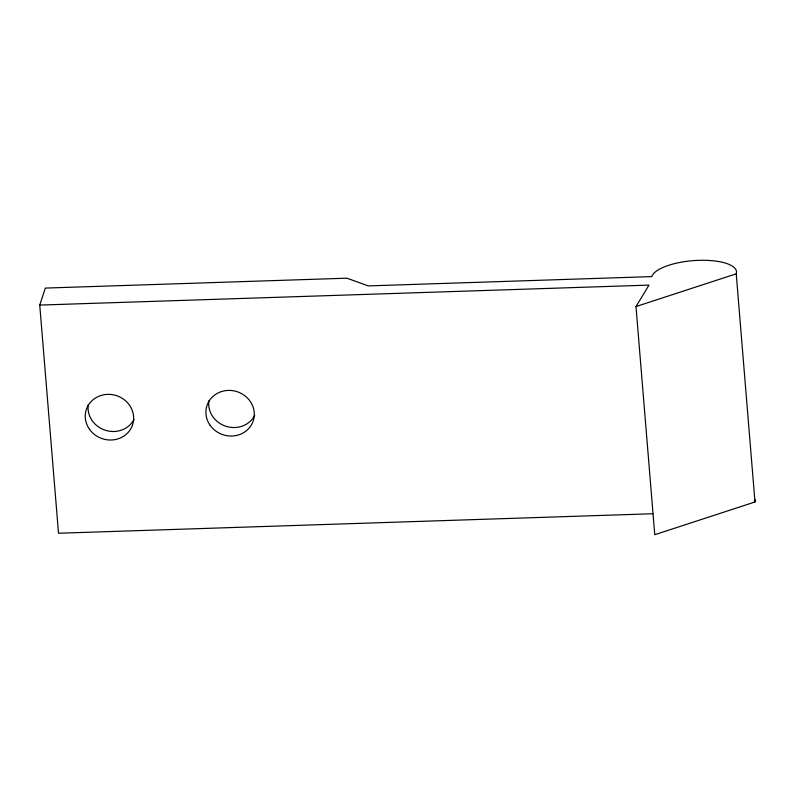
<?xml version="1.0" encoding="UTF-8"?>
<svg xmlns="http://www.w3.org/2000/svg" width="795" height="795" viewBox="0 0 795 795"><rect width="100%" height="100%" fill="white"/><g stroke="black" fill="none" stroke-linecap="round" stroke-linejoin="round"><path stroke-width="1.19" d="M39.75 305.081L45.325 288.078L346.928 278.19L368.274 285.902L651.781 276.6A42.632 14.578 -4.7 0 1 698.885 260.333A42.632 14.578 -4.7 0 1 736.23 273.828L754.982 501.983L654.752 534.707L635.99 306.562L648.988 285.107L39.75 305.081L58.512 533.236L652.864 513.739M635.99 306.562L736.23 273.828M755.25 499.876A42.632 14.578 -4.7 0 1 754.982 501.983M134.067 419.402A24.357 22.658 18.1 0 1 105.338 430.264A24.357 22.658 18.1 0 1 88.245 404.705M254.708 415.447A24.357 22.658 18.1 0 1 225.979 426.299A24.357 22.658 18.1 0 1 208.886 400.75M210.138 425.315A24.357 22.658 18.1 0 0 251.926 423.944A24.357 22.658 18.1 0 0 228.215 390.415A24.357 22.658 18.1 0 0 210.138 425.315M89.487 429.27A24.357 22.658 18.1 0 0 131.284 427.909A24.357 22.658 18.1 0 0 107.573 394.37A24.357 22.658 18.1 0 0 89.487 429.27"/></g></svg>
